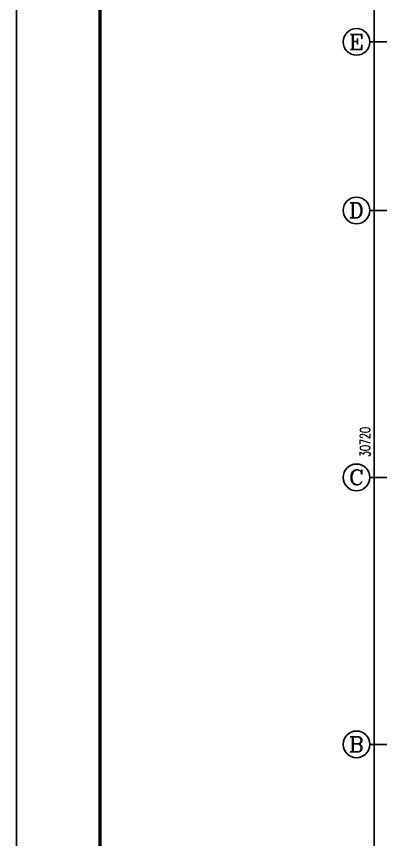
# Model space of a CAD drawing. Extents: x 1738143 to 1822243, y -608375 to -303375.
# Drawn here: x 1738143 to 1749057, y -524786 to -500121 of the extents above; entities that cross this region are included whole.
import ezdxf
from ezdxf.enums import TextEntityAlignment as Align

# ---------------------------------------------------------------- set-up
doc = ezdxf.new("R2010")
doc.units = 0
doc.header["$LTSCALE"] = 1000
doc.header["$MEASUREMENT"] = 0
for name, color, linetype in [('AXIS', 3, 'Continuous'), ('AXIS_TEXT', 7, 'Continuous'), ('PUB_DIM', 3, 'Continuous'), ('TK', 4, 'Continuous')]:
    doc.layers.add(name, color=color, linetype=linetype)
doc.styles.add('_TCH_AXIS', font='COMPLEX', dxfattribs={"bigfont": 'GBCBIG'})
doc.styles.add('_TCH_DIM_T3', font='SIMPLEX', dxfattribs={"width": 0.705882, "bigfont": 'GBCBIG'})
doc.styles.add('COMPLEX', font='COMPLEX')
doc.styles.add('HZTXT1', font='romans.shx', dxfattribs={"width": 0.7, "bigfont": 'GBHZFS.SHX'})
doc.styles.get("Standard").update_dxf_attribs({"font": 'gbenor.shx', "bigfont": 'gbcbig.shx'})
doc.dimstyles.new('_TCH_ARCH&&100', dxfattribs={"dimtxt": 297.5, "dimasz": 100, "dimexe": 250, "dimexo": 300, "dimgap": 126.25, "dimtad": 1, "dimdec": 0, "dimzin": 0, "dimdsep": 46, "dimtxsty": '_TCH_DIM_T3', "dimblk": 'ARCHTICK', "dimcen": 0.09, "dimclrt": 7, "dimazin": 2, "dimtfac": 1, "dimtdec": 0, "dimtix": 1, "dimtmove": 2, "dimatfit": 3, "dimfxl": 30, "dimtolj": 1, "dimtzin": 0, "dimarcsym": 0})

# ---------------------------------------------------------------- blocks, each defined once
blk = doc.blocks.new('_ArchTick')
at = {"color": 0, "linetype": 'ByBlock', "const_width": 0.4}
blk.add_lwpolyline([(-0.5, -0.5), (0.5, 0.5)], dxfattribs=at)
blk = doc.blocks.new('*D42')
at = {"layer": 'Defpoints', "color": 0, "transparency": 16777216}
for p in [(-38368, 22926), (-37177, 22926), (-37177, -7794)]:
    blk.add_point(p, dxfattribs=at)
at = {"layer": 'PUB_DIM', "color": 0, "lineweight": -2, "transparency": 16777216}
for p, q in [((-37477, 22926), (-38618, 22926)), ((-38368, -7794), (-38368, 22926)), ((-37477, -7794), (-38618, -7794))]:
    blk.add_line(p, q, dxfattribs=at)
at = {"layer": 'PUB_DIM', "color": 0, "lineweight": -2, "transparency": 16777216, "xscale": 100, "yscale": 100, "zscale": 100}
for p, rotation in [((-38368, 22926), 90), ((-38368, -7794), 270)]:
    blk.add_blockref('_ArchTick', p, dxfattribs=dict(at, rotation=rotation))
at = {"layer": 'PUB_DIM', "color": 7, "transparency": 16777216, "insert": (-38643, 7566), "char_height": 297.5, "attachment_point": 5, "rotation": 90, "style": '_TCH_DIM_T3'}
blk.add_mtext('\\A1;30720', dxfattribs=at)
blk = doc.blocks.new('*D189')
at = {"layer": 'Defpoints', "color": 0, "transparency": 16777216}
for p in [(-38368, 22926), (-37177, 22926), (-37177, -7794)]:
    blk.add_point(p, dxfattribs=at)
at = {"layer": 'PUB_DIM', "color": 0, "lineweight": -2, "transparency": 16777216}
for p, q in [((-37477, 22926), (-38618, 22926)), ((-38368, -7794), (-38368, 22926)), ((-37477, -7794), (-38618, -7794))]:
    blk.add_line(p, q, dxfattribs=at)
at = {"layer": 'PUB_DIM', "color": 0, "lineweight": -2, "transparency": 16777216, "xscale": 100, "yscale": 100, "zscale": 100}
for p, rotation in [((-38368, 22926), 90), ((-38368, -7794), 270)]:
    blk.add_blockref('_ArchTick', p, dxfattribs=dict(at, rotation=rotation))
at = {"layer": 'PUB_DIM', "color": 7, "transparency": 16777216, "insert": (-38643, 7566), "char_height": 297.5, "attachment_point": 5, "rotation": 90, "style": '_TCH_DIM_T3'}
blk.add_mtext('\\A1;30720', dxfattribs=at)
blk = doc.blocks.new('*D336')
at = {"layer": 'Defpoints', "color": 0, "transparency": 16777216}
for p in [(-38368, 22926), (-37177, 22926), (-37177, -7794)]:
    blk.add_point(p, dxfattribs=at)
at = {"layer": 'PUB_DIM', "color": 0, "lineweight": -2, "transparency": 16777216}
for p, q in [((-37477, 22926), (-38618, 22926)), ((-38368, -7794), (-38368, 22926)), ((-37477, -7794), (-38618, -7794))]:
    blk.add_line(p, q, dxfattribs=at)
at = {"layer": 'PUB_DIM', "color": 0, "lineweight": -2, "transparency": 16777216, "xscale": 100, "yscale": 100, "zscale": 100}
for p, rotation in [((-38368, 22926), 90), ((-38368, -7794), 270)]:
    blk.add_blockref('_ArchTick', p, dxfattribs=dict(at, rotation=rotation))
at = {"layer": 'PUB_DIM', "color": 7, "transparency": 16777216, "insert": (-38643, 7566), "char_height": 297.5, "attachment_point": 5, "rotation": 90, "style": '_TCH_DIM_T3'}
blk.add_mtext('\\A1;30720', dxfattribs=at)
blk = doc.blocks.new('*D570')
at = {"layer": 'Defpoints', "color": 0, "transparency": 16777216}
for p in [(-38368, 22926), (-37177, 22926), (-37177, -7794)]:
    blk.add_point(p, dxfattribs=at)
at = {"layer": 'PUB_DIM', "color": 0, "lineweight": -2, "transparency": 16777216}
for p, q in [((-37477, 22926), (-38618, 22926)), ((-38368, -7794), (-38368, 22926)), ((-37477, -7794), (-38618, -7794))]:
    blk.add_line(p, q, dxfattribs=at)
at = {"layer": 'PUB_DIM', "color": 0, "lineweight": -2, "transparency": 16777216, "xscale": 100, "yscale": 100, "zscale": 100}
for p, rotation in [((-38368, 22926), 90), ((-38368, -7794), 270)]:
    blk.add_blockref('_ArchTick', p, dxfattribs=dict(at, rotation=rotation))
at = {"layer": 'PUB_DIM', "color": 7, "transparency": 16777216, "insert": (-38643, 7566), "char_height": 297.5, "attachment_point": 5, "rotation": 90, "style": '_TCH_DIM_T3'}
blk.add_mtext('\\A1;30720', dxfattribs=at)
blk = doc.blocks.new('_AXISO')
blk.add_circle((0, 0), 0.5)
at = {"layer": 'AXIS_TEXT', "style": 'COMPLEX', "width": 1.041667}
blk.add_attdef('A', text='', height=0.56, dxfattribs=at).set_placement((-0.25, -0.28), (0.25, -0.28), align=Align.FIT)
blk = doc.blocks.new('*U633')
at = {"color": 3}
blk.add_lwpolyline([(-84100, 0), (0, 0), (0, 59400), (-84100, 59400)], close=True, dxfattribs=at)
at = {"color": 3, "const_width": 100}
blk.add_lwpolyline([(-81600, 1000), (-1000, 1000), (-1000, 58400), (-81600, 58400)], close=True, dxfattribs=at)
at = {"layer": 'TK', "color": 4, "style": 'HZTXT1'}
for tag, height, width, p in [('项目负责1', 400, 0.6, (-4500, 19196)), ('项目负责2', 400, 0.6, (-4500, 18296)), ('专责', 400, 0.6, (-4500, 17396)), ('审定', 400, 0.6, (-4500, 16496)), ('审核', 400, 0.6, (-4500, 15596)), ('校对', 400, 0.6, (-4500, 14696)), ('设计', 400, 0.6, (-4500, 13796)), ('绘图', 400, 0.6, (-4500, 12896)), ('建设单位', 450, 0.6, (-4500, 11050)), ('工号', 400, 0.5, (-5501, 3507)), ('版次', 400, 0.7, (-2138, 3498)), ('阶段', 400, 0.7, (-2138, 2498)), ('比例', 400, 0.7, (-5491, 1513)), ('日期', 400, 0.7, (-2138, 1498))]:
    blk.add_attdef(tag, text='', height=height, dxfattribs=dict(at, width=width)).set_placement(p, align=Align.MIDDLE)
at = {"layer": 'TK', "color": 1, "lineweight": -3, "style": 'HZTXT1', "width": 0.6}
blk.add_attdef('工程名称', text='', height=450, dxfattribs=at).set_placement((-4500, 9050), align=Align.MIDDLE)
at = {"layer": 'TK', "color": 4, "lineweight": -3, "style": 'HZTXT1', "width": 0.6}
blk.add_attdef('子项名称', text='', height=450, dxfattribs=at).set_placement((-4500, 7050), align=Align.MIDDLE)
at = {"layer": 'TK', "color": 1, "lineweight": -3, "width": 0.6, "flags": 104}
blk.add_attdef('图名', text='', height=400, dxfattribs=at).set_placement((-4558, 4958), align=Align.MIDDLE_CENTER)
at = {"layer": 'TK', "color": 1, "style": 'HZTXT1', "width": 0.7}
blk.add_attdef('图号', text='', height=400, dxfattribs=at).set_placement((-5491, 2513), align=Align.MIDDLE)
blk = doc.blocks.new('A$C67117B41')
at = {"layer": 'AXIS'}
for p, q in [((-34500.9, 19556.2), (-38500.9, 19556.2)), ((-34500.9, 14506.2), (-38500.9, 14506.2)), ((-34500.9, 6506.2), (-38500.9, 6506.2)), ((-34500.9, -1493.8), (-38500.9, -1493.8))]:
    blk.add_line(p, q, dxfattribs=at)
ref = blk.add_blockref('_AXISO', (-38900.9, 19556.2), dxfattribs=dict(at, xscale=800, yscale=800, zscale=800))
ref.add_attrib('A', 'E', dxfattribs={"layer": 'AXIS_TEXT', "height": 452.5, "style": '_TCH_AXIS', "width": 1.3125}).set_placement((-39127.1, 19330), (-38674.6, 19330), align=Align.FIT)
ref = blk.add_blockref('_AXISO', (-38900.9, 14506.2), dxfattribs=dict(at, xscale=800, yscale=800, zscale=800))
ref.add_attrib('A', 'D', dxfattribs={"layer": 'AXIS_TEXT', "height": 452.5, "style": '_TCH_AXIS', "width": 1.235294}).set_placement((-39127.1, 14280), (-38674.6, 14280), align=Align.FIT)
ref = blk.add_blockref('_AXISO', (-38900.9, 6506.2), dxfattribs=dict(at, xscale=800, yscale=800, zscale=800))
ref.add_attrib('A', 'C', dxfattribs={"layer": 'AXIS_TEXT', "height": 452.5, "style": '_TCH_AXIS', "width": 1.4}).set_placement((-39127.1, 6280), (-38674.6, 6280), align=Align.FIT)
ref = blk.add_blockref('_AXISO', (-38900.9, -1493.8), dxfattribs=dict(at, xscale=800, yscale=800, zscale=800))
ref.add_attrib('A', 'B', dxfattribs={"layer": 'AXIS_TEXT', "height": 452.5, "style": '_TCH_AXIS', "width": 1.235294}).set_placement((-39127.1, -1720), (-38674.6, -1720), align=Align.FIT)
at = {"layer": 'PUB_DIM'}
for picture in ['*D42', '*D189', '*D336', '*D570']:
    dim = blk.add_aligned_dim(p1=(-37177.2, -7793.8), p2=(-37177.2, 22926.2), distance=1190.9, dimstyle='_TCH_ARCH&&100', dxfattribs=at)
    dim.commit()
    dim.dimension.update_dxf_attribs({"geometry": picture, "text_midpoint": (-38643.1, 7566.2)})

msp = doc.modelspace()

# ---------------------------------------------------------------- block references
for name, p in [('*U633', (1822242.9, -546974.9)), ('A$C67117B41', (1787237.1, -520439.4))]:
    msp.add_blockref(name, p)

doc.saveas('drawing.dxf')
